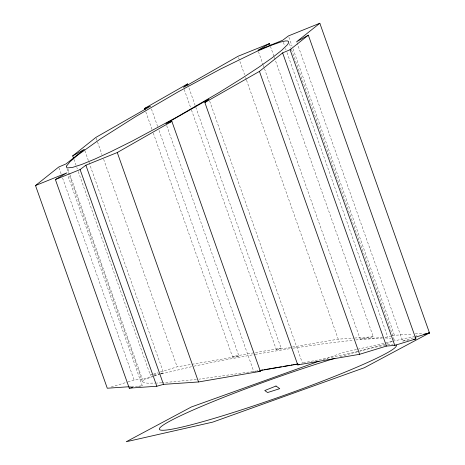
<?xml version="1.0" encoding="UTF-8"?>
<svg xmlns="http://www.w3.org/2000/svg" width="465" height="465" viewBox="0 0 465 465"><rect width="100%" height="100%" fill="white"/><g stroke="black" fill="none" stroke-linecap="round" stroke-linejoin="round"><path stroke-width="0.35" stroke-dasharray="2.33 1.74" d="M392.414 341.293L386.008 343.949M323.181 359.683L342.984 352.575L357.056 349.378M191.458 109.955L276.384 349.779L281.11 348.169L188.749 87.344M152.851 376.441L144.127 379.864L142.685 380.922L142.441 381.788C146.045 384.009 150.858 382.864 154.921 383.131M384.851 344.333L359.811 351.116M154.153 376.04L160.251 374.249M111.193 387.031L127.393 382.067M127.951 381.899L134.1 380.015L142.43 379.312L152.322 376.284M78.265 171.585L150.317 375.046L151.991 374.528M153.665 374.017L158.135 372.651M160.373 371.965L177.136 366.827L238.987 356.207L158.96 130.212M154.304 375.674L158.92 374.261M160.902 373.657L163.541 372.849L88.984 162.308M296.891 42.414L402.661 341.107L414.396 337.514M385.194 337.352L390.699 336.352M392.367 335.881L394.448 335.3L411.967 334.097M161.518 373.895L193.167 366.327M357.329 351.697L330.929 357.457L301.268 363.223M357.759 349.221L392.222 341.397M392.925 341.24L414.024 336.451M414.728 336.288L417.541 335.654M193.87 366.176L222.229 360.398L254.558 354.481M264.48 68.739L360.206 339.066L373.267 336.753L275.257 59.985M138.233 386.549L142.313 385.822L67.867 175.601M255.169 354.371L292.026 348.337M153.293 133.042L232.43 356.527L281.11 348.169M276.384 349.779L338.235 339.159L353.563 338.107M255.256 371.413L256.686 371.169M150.317 375.046L151.142 374.906M153.619 374.494L158.582 373.668M160.233 373.395L163.541 372.849M402.661 341.107L408.444 340.148M256.756 370.901L257.982 370.698M253.681 371.39L256.139 370.994M253.07 371.489L198.968 379.167M293.241 348.151L324.146 343.711L353.226 340.2M196.375 379.481L162.413 382.782M355.783 339.938L382.288 338.009M354.656 338.032L373.267 336.753M415.251 333.87L422.912 333.341M360.206 339.066L382.614 337.526M129.723 386.688L130.816 386.613M131.363 386.578L142.313 385.822M161.774 382.817L156.263 383.09M232.43 356.527L238.987 356.207M385.375 337.974L390.925 338.247M393.768 339.008L394.128 339.776M288.922 37.287L292.067 46.175M293.031 48.906L394.448 335.3M289.393 43.687L291.334 49.162M291.578 49.848L394.099 339.369M283.377 42.338L284.586 45.762M285.557 48.494L286.039 49.865M287.01 52.597L387.781 337.172M270.421 46.314L274.048 56.567M274.292 57.253L275.018 59.299M258.424 51.627L263.027 64.629M263.271 65.315L264.236 68.053M238.539 57.619L244.59 74.702M245.555 77.44L246.281 79.486M246.526 80.172L338.235 339.159M209.657 101.108L302.5 363.299M184.198 89.454L191.214 109.269M166.697 125.626L253.82 371.663M151.439 108.984L157.745 126.788M145.789 111.856L152.084 129.625M96.133 138.082L101.951 154.519M103.648 159.315L177.136 366.827M84.868 150.683L88.739 161.622M73.912 159.292L76.574 166.801M76.812 167.487L77.3 168.853M68.076 169.336L69.767 174.125M70.012 174.805L142.43 379.312M66.954 168.632L142.441 381.788M58.927 167.737L61.113 173.898M62.566 178.008L134.1 380.015M340.2 356.719A125.695 9.643 -19.5 0 1 393.227 344.414"/><path stroke-width="0.7" d="M188.023 85.287L187.535 83.921L183.472 87.408L238.057 56.253L269.45 43.582L270.177 45.634M319.083 361.154L191.353 406.98L126.23 441.75L212.743 422.115L364.38 367.71L429.497 332.94L319.833 23.25L296.647 41.734L308.324 35.171L415.884 338.909L394.779 345.379L386.444 346.076L359.625 354.295L297.774 364.915L204.862 102.544L208.93 99.057L165.97 123.574L171.864 121.377L260.377 371.337L198.526 381.963L163.494 384.369L156.827 386.246L129.253 388.141L55.387 179.542L66.896 172.864L35.503 185.535L107.281 388.228L129.177 386.729M35.503 185.535L58.689 167.051L66.135 163.866L84.386 149.317L72.703 155.88L73.673 158.612M72.703 155.88L95.889 137.396L150.468 106.241L144.58 108.438L145.063 109.804M204.862 102.544L259.447 71.389L282.627 52.905L290.079 49.72L308.324 35.171M55.387 179.542L80.096 169.568L85.88 165.203L117.279 152.532L171.864 121.377M269.45 43.582L257.935 50.261L282.65 40.286L288.434 35.921L319.833 23.25M144.58 108.438L187.535 83.921M297.774 364.915L298.071 364.816M298.367 364.717L299.547 364.31M414.954 337.34L429.48 332.894L428.387 332.963M423.871 334.213L429.497 332.94M296.589 364.083L297.925 363.833M293.566 364.63L295.38 364.298M291.137 365.066L292.351 364.845M129.253 388.141L130.066 387.996M130.886 387.851L132.519 387.56M288.097 365.606L289.922 365.281M287.486 365.717L283.208 366.467M281.372 366.786L269.072 368.885M259.551 370.681L297.49 364.159M413.408 339.322L414.234 339.183M415.059 339.049L415.884 338.909M266.602 369.291L268.456 368.983M264.137 369.698L265.986 369.396M261.063 370.204L262.905 369.902M257.918 371.459L260.377 371.337M290.079 49.72L394.779 345.379M282.627 52.905L386.444 346.076M259.447 71.389L359.625 354.295M117.279 152.532L198.526 381.963M85.88 165.203L163.494 384.369M80.096 169.568L156.827 386.246M395.93 344.908A125.695 9.643 -19.5 0 1 265.085 402.004A125.695 9.643 -19.5 0 1 164.802 424.045A125.695 9.643 -19.5 0 1 334.881 358.323M66.588 165.993L66.472 167.266L67.437 167.929L72.645 167.383L81.91 164.378L94.796 159.082L110.891 151.671L132.072 141.162L176.828 117.116L219.195 92.448L242.759 77.789L258.947 67.129L272.199 57.776L281.825 50.197L287.358 44.768L288.55 42.908L288.666 41.635L287.707 40.967L285.638 40.926L280.54 42.042L270.334 45.634L256.604 51.476L220.573 69.012L178.31 91.779L135.943 116.448L99.981 139.209L77.62 155.171L70.029 161.692L66.588 165.993M276.001 386.026L264.771 390.536L267.602 392.536L279.732 388.664L276.001 386.026"/></g></svg>
